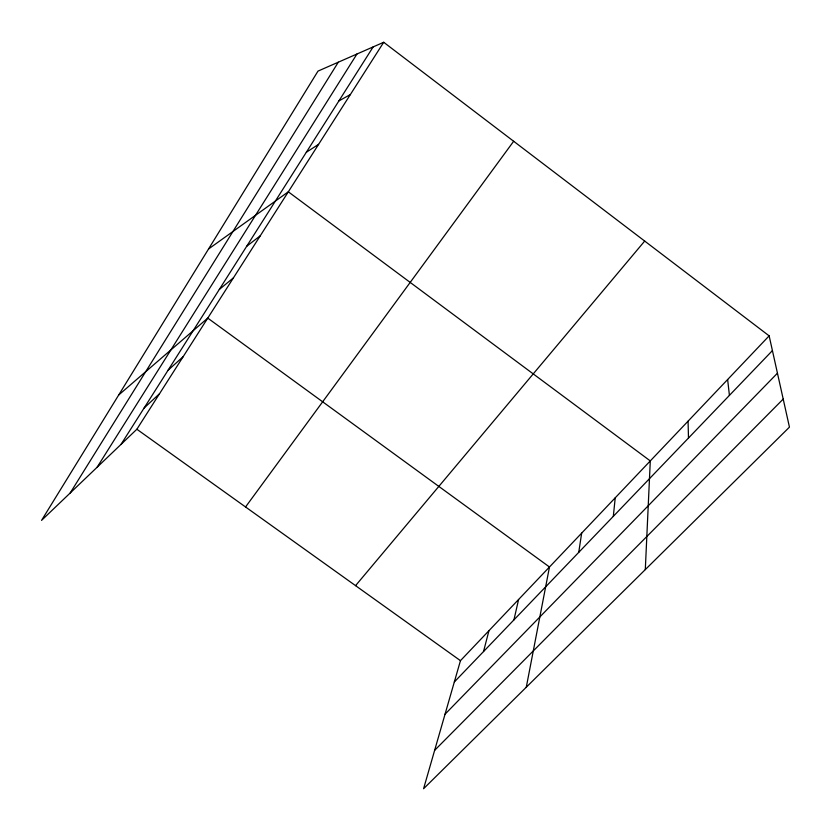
<?xml version="1.0" encoding="UTF-8"?>
<svg xmlns="http://www.w3.org/2000/svg" width="831" height="831" viewBox="0 0 831 831"><rect width="100%" height="100%" fill="white"/><g stroke="black" fill="none" stroke-linecap="round" stroke-linejoin="round"><path stroke-width="1.25" d="M645.303 569.599L650.289 460.925L288.315 191.805L208.529 249.009M613.32 516.342L615.231 497.811M578.75 552.355L581.658 533.138M526.283 687.216L549.478 567.002L207.75 318.107L118.688 395.016M513.932 619.884L518.596 599.483M483.517 651.577L488.95 630.687M769.142 335.859L460.457 660.666L423.581 788.723L789.45 427.134L769.142 335.859L383.704 42.277L318.003 71.102L41.55 520.383L136.866 429.243L383.704 42.277M70.188 493.001L338.3 62.2M97.113 467.251L356.946 54.015M121.046 444.367L373.161 46.9M245.55 506.972L513.662 141.27M355.564 585.647L644.69 241.063M454.318 681.991L772.425 350.589M445.042 714.213L777.452 373.192M434.623 750.362L783.207 399.067M144.064 408.083L159.531 393.707M168.059 370.252L183.142 356.696M219.301 289.479L233.438 277.845M246.682 246.308L260.269 235.775M306.338 152.26L318.585 144.355M338.892 100.925L350.339 94.568M136.866 429.243L460.457 660.666M727.634 379.528L729.421 395.39M688.068 421.172L688.484 438.03"/></g></svg>
